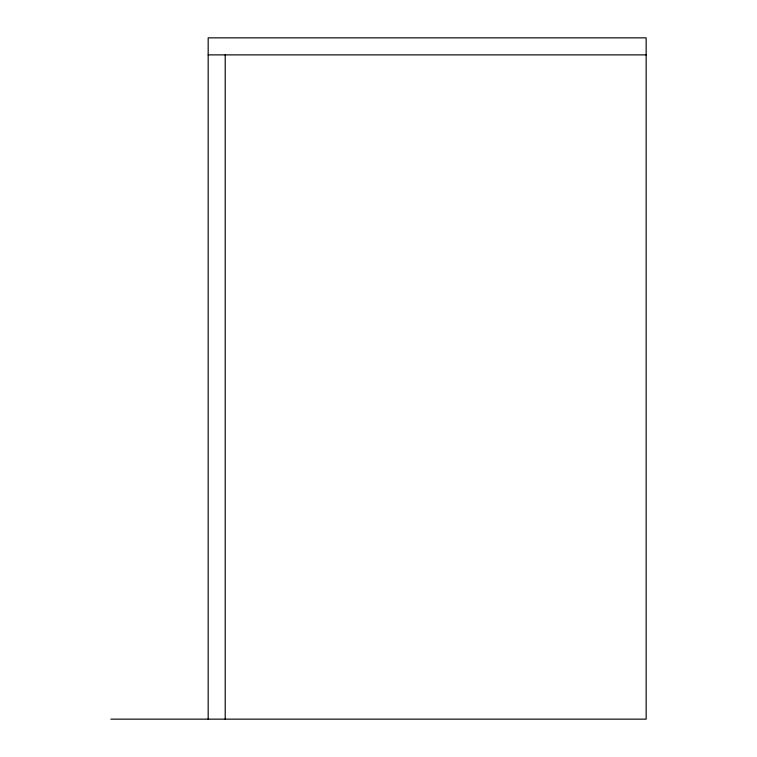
<?xml version="1.0" encoding="UTF-8"?>
<svg xmlns="http://www.w3.org/2000/svg" width="757" height="757" viewBox="0 0 757 757"><rect width="100%" height="100%" fill="white"/><g stroke="black" fill="none" stroke-linecap="round" stroke-linejoin="round"><path stroke-width="1.14" d="M208.175 54.883L646.156 54.883M110.844 719.15L646.156 719.15L646.156 37.85L208.175 37.85L208.175 719.15M225.208 54.883L225.208 719.15"/></g></svg>
